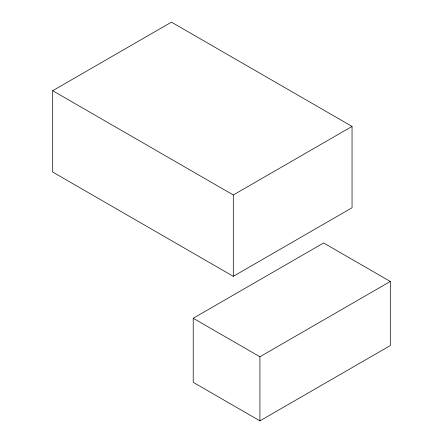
<?xml version="1.0" encoding="UTF-8"?>
<svg xmlns="http://www.w3.org/2000/svg" width="443" height="443" viewBox="0 0 443 443"><rect width="100%" height="100%" fill="white"/><g stroke="black" fill="none" stroke-linecap="round" stroke-linejoin="round"><path stroke-width="0.66" d="M52.695 90.71L171.441 22.15L352.047 126.421L352.047 207.761L233.3 276.321L52.695 172.045L52.695 90.71L233.3 194.981L352.047 126.421M193.22 318.251L323.611 242.969L390.305 281.477L390.305 345.568L259.919 420.85L193.22 382.342L193.22 318.251L259.919 356.759L390.305 281.477M259.919 356.759L259.919 420.85M233.3 194.981L233.3 276.321"/></g></svg>
